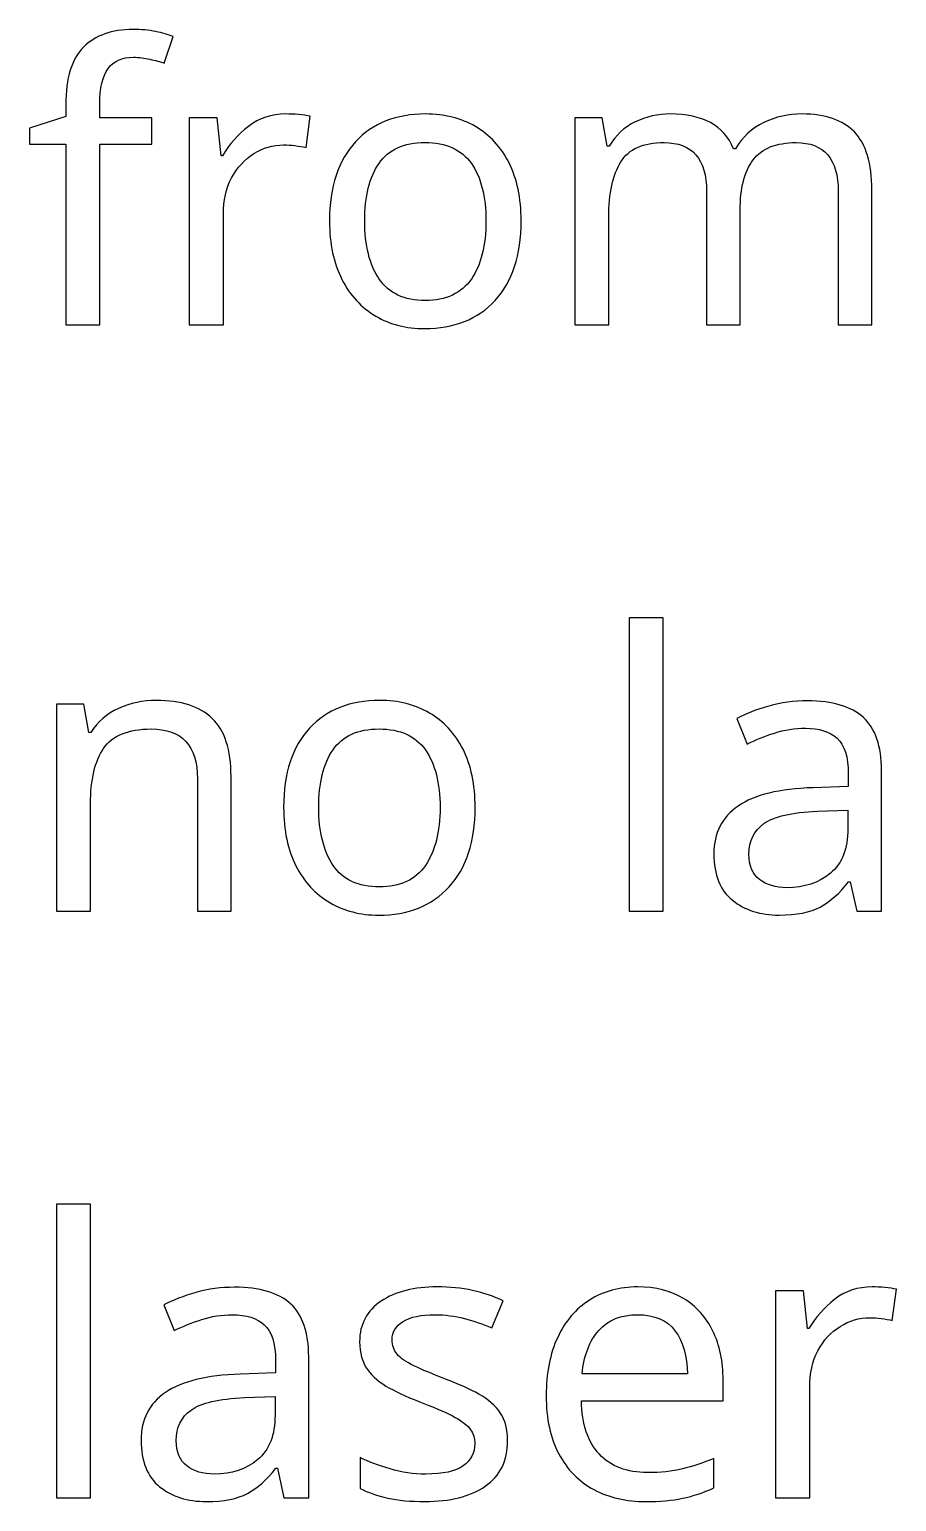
# Model space of a CAD drawing. Header units: inches. Extents: x -6.7 to 20.3, y -5.6 to 12.6.
# Drawn here: x 14.146 to 14.895, y -4.974 to -3.703 of the extents above; entities that cross this region are included whole.
import ezdxf

# ---------------------------------------------------------------- set-up
doc = ezdxf.new("R2010")
doc.units = ezdxf.units.IN
doc.header["$MEASUREMENT"] = 0
doc.layers.add('Layer 1', color=7, linetype='Continuous')

msp = doc.modelspace()

# ---------------------------------------------------------------- linework, layer by layer
at = {"layer": 'Layer 1', "color": 250}
for points, knots in [([(14.252, -3.8016), (14.252, -3.8016), (14.207, -3.8016), (14.207, -3.8016), (14.207, -3.8016), (14.207, -3.9576), (14.207, -3.9576), (14.207, -3.9576), (14.1777, -3.9576), (14.1777, -3.9576), (14.1777, -3.9576), (14.1777, -3.8016), (14.1777, -3.8016), (14.1777, -3.8016), (14.1463, -3.8016), (14.1463, -3.8016), (14.1463, -3.8016), (14.1463, -3.7879), (14.1463, -3.7879), (14.1463, -3.7879), (14.1777, -3.7779), (14.1777, -3.7779), (14.1777, -3.7779), (14.1777, -3.7676), (14.1777, -3.7676), (14.1777, -3.7445), (14.1828, -3.7279), (14.193, -3.7178), (14.2032, -3.7077), (14.2174, -3.7026), (14.2357, -3.7026), (14.2428, -3.7026), (14.2493, -3.7032), (14.2552, -3.7044), (14.2611, -3.7057), (14.2661, -3.7071), (14.2703, -3.7086), (14.2703, -3.7086), (14.2627, -3.7316), (14.2627, -3.7316), (14.2591, -3.7305), (14.255, -3.7294), (14.2503, -3.7283), (14.2457, -3.7272), (14.2409, -3.7266), (14.236, -3.7266), (14.2262, -3.7266), (14.2189, -3.7299), (14.2142, -3.7364), (14.2094, -3.743), (14.207, -3.7533), (14.207, -3.7673), (14.207, -3.7673), (14.207, -3.7789), (14.207, -3.7789), (14.207, -3.7789), (14.252, -3.7789), (14.252, -3.7789), (14.252, -3.7789), (14.252, -3.8016), (14.252, -3.8016)], [0, 0, 0, 0, 0.05, 0.05, 0.05, 0.1, 0.1, 0.1, 0.15, 0.15, 0.15, 0.2, 0.2, 0.2, 0.25, 0.25, 0.25, 0.3, 0.3, 0.3, 0.35, 0.35, 0.35, 0.4, 0.4, 0.4, 0.45, 0.45, 0.45, 0.5, 0.5, 0.5, 0.55, 0.55, 0.55, 0.6, 0.6, 0.6, 0.65, 0.65, 0.65, 0.7, 0.7, 0.7, 0.75, 0.75, 0.75, 0.8, 0.8, 0.8, 0.85, 0.85, 0.85, 0.9, 0.9, 0.9, 0.95, 0.95, 0.95, 1, 1, 1, 1]), ([(14.3677, -3.7756), (14.371, -3.7756), (14.3746, -3.7758), (14.3785, -3.7761), (14.3824, -3.7764), (14.3858, -3.7769), (14.3887, -3.7776), (14.3887, -3.7776), (14.385, -3.8046), (14.385, -3.8046), (14.3821, -3.8039), (14.3789, -3.8034), (14.3755, -3.8029), (14.372, -3.8025), (14.3688, -3.8023), (14.3657, -3.8023), (14.3565, -3.8023), (14.348, -3.8048), (14.34, -3.8098), (14.332, -3.8148), (14.3256, -3.8218), (14.3208, -3.8308), (14.316, -3.8398), (14.3137, -3.8503), (14.3137, -3.8623), (14.3137, -3.8623), (14.3137, -3.9576), (14.3137, -3.9576), (14.3137, -3.9576), (14.2843, -3.9576), (14.2843, -3.9576), (14.2843, -3.9576), (14.2843, -3.7789), (14.2843, -3.7789), (14.2843, -3.7789), (14.3083, -3.7789), (14.3083, -3.7789), (14.3083, -3.7789), (14.3117, -3.8116), (14.3117, -3.8116), (14.3117, -3.8116), (14.313, -3.8116), (14.313, -3.8116), (14.3188, -3.8018), (14.3262, -3.7934), (14.3353, -3.7863), (14.3444, -3.7792), (14.3552, -3.7756), (14.3677, -3.7756)], [0, 0, 0, 0, 0.0625, 0.0625, 0.0625, 0.125, 0.125, 0.125, 0.1875, 0.1875, 0.1875, 0.25, 0.25, 0.25, 0.3125, 0.3125, 0.3125, 0.375, 0.375, 0.375, 0.4375, 0.4375, 0.4375, 0.5, 0.5, 0.5, 0.5625, 0.5625, 0.5625, 0.625, 0.625, 0.625, 0.6875, 0.6875, 0.6875, 0.75, 0.75, 0.75, 0.8125, 0.8125, 0.8125, 0.875, 0.875, 0.875, 0.9375, 0.9375, 0.9375, 1, 1, 1, 1]), ([(14.5707, -3.8679), (14.5707, -3.8975), (14.5632, -3.9204), (14.5482, -3.9366), (14.5332, -3.9528), (14.5129, -3.9609), (14.4873, -3.9609), (14.4715, -3.9609), (14.4575, -3.9573), (14.4452, -3.9501), (14.4328, -3.9429), (14.4231, -3.9323), (14.416, -3.9184), (14.4089, -3.9046), (14.4053, -3.8877), (14.4053, -3.8679), (14.4053, -3.8384), (14.4128, -3.8156), (14.4277, -3.7996), (14.4425, -3.7836), (14.4628, -3.7756), (14.4883, -3.7756), (14.5045, -3.7756), (14.5188, -3.7792), (14.5312, -3.7864), (14.5435, -3.7937), (14.5532, -3.8041), (14.5602, -3.8178), (14.5672, -3.8314), (14.5707, -3.8482), (14.5707, -3.8679)], [0, 0, 0, 0, 0.1, 0.1, 0.1, 0.2, 0.2, 0.2, 0.3, 0.3, 0.3, 0.4, 0.4, 0.4, 0.5, 0.5, 0.5, 0.6, 0.6, 0.6, 0.7, 0.7, 0.7, 0.8, 0.8, 0.8, 0.9, 0.9, 0.9, 1, 1, 1, 1]), ([(14.813, -3.7756), (14.8332, -3.7756), (14.8483, -3.7808), (14.8583, -3.7911), (14.8683, -3.8014), (14.8733, -3.8182), (14.8733, -3.8413), (14.8733, -3.8413), (14.8733, -3.9576), (14.8733, -3.9576), (14.8733, -3.9576), (14.8443, -3.9576), (14.8443, -3.9576), (14.8443, -3.9576), (14.8443, -3.8426), (14.8443, -3.8426), (14.8443, -3.8144), (14.8322, -3.8003), (14.808, -3.8003), (14.7907, -3.8003), (14.7783, -3.8053), (14.7708, -3.8153), (14.7634, -3.8253), (14.7597, -3.8398), (14.7597, -3.8589), (14.7597, -3.8589), (14.7597, -3.9576), (14.7597, -3.9576), (14.7597, -3.9576), (14.7307, -3.9576), (14.7307, -3.9576), (14.7307, -3.9576), (14.7307, -3.8426), (14.7307, -3.8426), (14.7307, -3.8144), (14.7184, -3.8003), (14.694, -3.8003), (14.676, -3.8003), (14.6636, -3.8058), (14.6567, -3.8169), (14.6498, -3.8281), (14.6463, -3.8441), (14.6463, -3.8649), (14.6463, -3.8649), (14.6463, -3.9576), (14.6463, -3.9576), (14.6463, -3.9576), (14.617, -3.9576), (14.617, -3.9576), (14.617, -3.9576), (14.617, -3.7789), (14.617, -3.7789), (14.617, -3.7789), (14.6407, -3.7789), (14.6407, -3.7789), (14.6407, -3.7789), (14.645, -3.8033), (14.645, -3.8033), (14.645, -3.8033), (14.6467, -3.8033), (14.6467, -3.8033), (14.6522, -3.7939), (14.6597, -3.787), (14.6692, -3.7824), (14.6786, -3.7779), (14.6887, -3.7756), (14.6993, -3.7756), (14.7273, -3.7756), (14.7456, -3.7856), (14.754, -3.8056), (14.754, -3.8056), (14.7557, -3.8056), (14.7557, -3.8056), (14.7617, -3.7954), (14.7698, -3.7878), (14.7802, -3.7829), (14.7905, -3.7781), (14.8014, -3.7756), (14.813, -3.7756)], [0, 0, 0, 0, 0.038462, 0.038462, 0.038462, 0.076923, 0.076923, 0.076923, 0.115385, 0.115385, 0.115385, 0.153846, 0.153846, 0.153846, 0.192308, 0.192308, 0.192308, 0.230769, 0.230769, 0.230769, 0.269231, 0.269231, 0.269231, 0.307692, 0.307692, 0.307692, 0.346154, 0.346154, 0.346154, 0.384615, 0.384615, 0.384615, 0.423077, 0.423077, 0.423077, 0.461538, 0.461538, 0.461538, 0.5, 0.5, 0.5, 0.538462, 0.538462, 0.538462, 0.576923, 0.576923, 0.576923, 0.615385, 0.615385, 0.615385, 0.653846, 0.653846, 0.653846, 0.692308, 0.692308, 0.692308, 0.730769, 0.730769, 0.730769, 0.769231, 0.769231, 0.769231, 0.807692, 0.807692, 0.807692, 0.846154, 0.846154, 0.846154, 0.884615, 0.884615, 0.884615, 0.923077, 0.923077, 0.923077, 0.961538, 0.961538, 0.961538, 1, 1, 1, 1]), ([(14.4357, -3.8679), (14.4357, -3.8891), (14.4398, -3.9058), (14.4482, -3.9181), (14.4565, -3.9304), (14.4698, -3.9366), (14.488, -3.9366), (14.506, -3.9366), (14.5192, -3.9304), (14.5277, -3.9181), (14.5361, -3.9058), (14.5403, -3.8891), (14.5403, -3.8679), (14.5403, -3.8468), (14.5361, -3.8303), (14.5277, -3.8183), (14.5192, -3.8063), (14.5059, -3.8003), (14.4877, -3.8003), (14.4694, -3.8003), (14.4562, -3.8063), (14.448, -3.8183), (14.4398, -3.8303), (14.4357, -3.8468), (14.4357, -3.8679)], [0, 0, 0, 0, 0.125, 0.125, 0.125, 0.25, 0.25, 0.25, 0.375, 0.375, 0.375, 0.5, 0.5, 0.5, 0.625, 0.625, 0.625, 0.75, 0.75, 0.75, 0.875, 0.875, 0.875, 1, 1, 1, 1]), ([(14.6933, -4.4639), (14.6933, -4.4639), (14.664, -4.4639), (14.664, -4.4639), (14.664, -4.4639), (14.664, -4.2106), (14.664, -4.2106), (14.664, -4.2106), (14.6933, -4.2106), (14.6933, -4.2106), (14.6933, -4.2106), (14.6933, -4.4639), (14.6933, -4.4639)], [0, 0, 0, 0, 0.25, 0.25, 0.25, 0.5, 0.5, 0.5, 0.75, 0.75, 0.75, 1, 1, 1, 1]), ([(14.2557, -4.2819), (14.277, -4.2819), (14.2931, -4.2871), (14.304, -4.2974), (14.3149, -4.3078), (14.3203, -4.3245), (14.3203, -4.3476), (14.3203, -4.3476), (14.3203, -4.4639), (14.3203, -4.4639), (14.3203, -4.4639), (14.2913, -4.4639), (14.2913, -4.4639), (14.2913, -4.4639), (14.2913, -4.3496), (14.2913, -4.3496), (14.2913, -4.3209), (14.278, -4.3066), (14.2513, -4.3066), (14.2316, -4.3066), (14.2179, -4.3122), (14.2103, -4.3233), (14.2028, -4.3344), (14.199, -4.3504), (14.199, -4.3713), (14.199, -4.3713), (14.199, -4.4639), (14.199, -4.4639), (14.199, -4.4639), (14.1697, -4.4639), (14.1697, -4.4639), (14.1697, -4.4639), (14.1697, -4.2853), (14.1697, -4.2853), (14.1697, -4.2853), (14.1933, -4.2853), (14.1933, -4.2853), (14.1933, -4.2853), (14.1977, -4.3096), (14.1977, -4.3096), (14.1977, -4.3096), (14.1993, -4.3096), (14.1993, -4.3096), (14.2051, -4.3003), (14.2131, -4.2933), (14.2233, -4.2888), (14.2336, -4.2842), (14.2443, -4.2819), (14.2557, -4.2819)], [0, 0, 0, 0, 0.0625, 0.0625, 0.0625, 0.125, 0.125, 0.125, 0.1875, 0.1875, 0.1875, 0.25, 0.25, 0.25, 0.3125, 0.3125, 0.3125, 0.375, 0.375, 0.375, 0.4375, 0.4375, 0.4375, 0.5, 0.5, 0.5, 0.5625, 0.5625, 0.5625, 0.625, 0.625, 0.625, 0.6875, 0.6875, 0.6875, 0.75, 0.75, 0.75, 0.8125, 0.8125, 0.8125, 0.875, 0.875, 0.875, 0.9375, 0.9375, 0.9375, 1, 1, 1, 1]), ([(14.531, -4.3743), (14.531, -4.4038), (14.5235, -4.4267), (14.5085, -4.4429), (14.4935, -4.4592), (14.4732, -4.4673), (14.4477, -4.4673), (14.4319, -4.4673), (14.4178, -4.4637), (14.4055, -4.4564), (14.3932, -4.4492), (14.3834, -4.4387), (14.3763, -4.4248), (14.3692, -4.4109), (14.3657, -4.3941), (14.3657, -4.3743), (14.3657, -4.3447), (14.3731, -4.3219), (14.388, -4.3059), (14.4029, -4.2899), (14.4231, -4.2819), (14.4487, -4.2819), (14.4649, -4.2819), (14.4792, -4.2856), (14.4915, -4.2928), (14.5038, -4.3), (14.5135, -4.3104), (14.5205, -4.3241), (14.5275, -4.3378), (14.531, -4.3545), (14.531, -4.3743)], [0, 0, 0, 0, 0.1, 0.1, 0.1, 0.2, 0.2, 0.2, 0.3, 0.3, 0.3, 0.4, 0.4, 0.4, 0.5, 0.5, 0.5, 0.6, 0.6, 0.6, 0.7, 0.7, 0.7, 0.8, 0.8, 0.8, 0.9, 0.9, 0.9, 1, 1, 1, 1]), ([(14.8177, -4.2823), (14.8394, -4.2823), (14.8556, -4.2871), (14.866, -4.2966), (14.8764, -4.3062), (14.8817, -4.3214), (14.8817, -4.3423), (14.8817, -4.3423), (14.8817, -4.4639), (14.8817, -4.4639), (14.8817, -4.4639), (14.8603, -4.4639), (14.8603, -4.4639), (14.8603, -4.4639), (14.8547, -4.4386), (14.8547, -4.4386), (14.8547, -4.4386), (14.8533, -4.4386), (14.8533, -4.4386), (14.8456, -4.4484), (14.8374, -4.4556), (14.8288, -4.4603), (14.8203, -4.4649), (14.8084, -4.4673), (14.7933, -4.4673), (14.7771, -4.4673), (14.7637, -4.463), (14.753, -4.4544), (14.7423, -4.4459), (14.737, -4.4325), (14.737, -4.4143), (14.737, -4.3965), (14.744, -4.3828), (14.758, -4.3731), (14.772, -4.3634), (14.7936, -4.3582), (14.8227, -4.3573), (14.8227, -4.3573), (14.853, -4.3563), (14.853, -4.3563), (14.853, -4.3563), (14.853, -4.3456), (14.853, -4.3456), (14.853, -4.3307), (14.8498, -4.3204), (14.8433, -4.3146), (14.8369, -4.3088), (14.8278, -4.3059), (14.816, -4.3059), (14.8067, -4.3059), (14.7978, -4.3073), (14.7893, -4.3101), (14.7809, -4.3129), (14.773, -4.3161), (14.7657, -4.3196), (14.7657, -4.3196), (14.7567, -4.2976), (14.7567, -4.2976), (14.7644, -4.2934), (14.7737, -4.2898), (14.7843, -4.2868), (14.795, -4.2838), (14.8061, -4.2823), (14.8177, -4.2823)], [0, 0, 0, 0, 0.047619, 0.047619, 0.047619, 0.095238, 0.095238, 0.095238, 0.142857, 0.142857, 0.142857, 0.190476, 0.190476, 0.190476, 0.238095, 0.238095, 0.238095, 0.285714, 0.285714, 0.285714, 0.333333, 0.333333, 0.333333, 0.380952, 0.380952, 0.380952, 0.428571, 0.428571, 0.428571, 0.47619, 0.47619, 0.47619, 0.52381, 0.52381, 0.52381, 0.571429, 0.571429, 0.571429, 0.619048, 0.619048, 0.619048, 0.666667, 0.666667, 0.666667, 0.714286, 0.714286, 0.714286, 0.761905, 0.761905, 0.761905, 0.809524, 0.809524, 0.809524, 0.857143, 0.857143, 0.857143, 0.904762, 0.904762, 0.904762, 0.952381, 0.952381, 0.952381, 1, 1, 1, 1]), ([(14.396, -4.3743), (14.396, -4.3954), (14.4002, -4.4121), (14.4085, -4.4244), (14.4168, -4.4368), (14.4301, -4.4429), (14.4483, -4.4429), (14.4663, -4.4429), (14.4796, -4.4368), (14.488, -4.4244), (14.4964, -4.4121), (14.5007, -4.3954), (14.5007, -4.3743), (14.5007, -4.3532), (14.4964, -4.3366), (14.488, -4.3246), (14.4796, -4.3126), (14.4662, -4.3066), (14.448, -4.3066), (14.4298, -4.3066), (14.4166, -4.3126), (14.4083, -4.3246), (14.4001, -4.3366), (14.396, -4.3532), (14.396, -4.3743)], [0, 0, 0, 0, 0.125, 0.125, 0.125, 0.25, 0.25, 0.25, 0.375, 0.375, 0.375, 0.5, 0.5, 0.5, 0.625, 0.625, 0.625, 0.75, 0.75, 0.75, 0.875, 0.875, 0.875, 1, 1, 1, 1]), ([(14.8263, -4.3776), (14.8041, -4.3785), (14.7887, -4.3821), (14.7802, -4.3883), (14.7716, -4.3945), (14.7673, -4.4033), (14.7673, -4.4146), (14.7673, -4.4246), (14.7704, -4.4319), (14.7765, -4.4366), (14.7826, -4.4413), (14.7904, -4.4436), (14.8, -4.4436), (14.8151, -4.4436), (14.8277, -4.4394), (14.8377, -4.4311), (14.8477, -4.4228), (14.8527, -4.4099), (14.8527, -4.3926), (14.8527, -4.3926), (14.8527, -4.3766), (14.8527, -4.3766), (14.8527, -4.3766), (14.8263, -4.3776), (14.8263, -4.3776)], [0, 0, 0, 0, 0.125, 0.125, 0.125, 0.25, 0.25, 0.25, 0.375, 0.375, 0.375, 0.5, 0.5, 0.5, 0.625, 0.625, 0.625, 0.75, 0.75, 0.75, 0.875, 0.875, 0.875, 1, 1, 1, 1]), ([(14.199, -4.9703), (14.199, -4.9703), (14.1697, -4.9703), (14.1697, -4.9703), (14.1697, -4.9703), (14.1697, -4.7169), (14.1697, -4.7169), (14.1697, -4.7169), (14.199, -4.7169), (14.199, -4.7169), (14.199, -4.7169), (14.199, -4.9703), (14.199, -4.9703)], [0, 0, 0, 0, 0.25, 0.25, 0.25, 0.5, 0.5, 0.5, 0.75, 0.75, 0.75, 1, 1, 1, 1]), ([(14.3233, -4.7886), (14.3451, -4.7886), (14.3612, -4.7934), (14.3717, -4.8029), (14.3821, -4.8125), (14.3873, -4.8277), (14.3873, -4.8486), (14.3873, -4.8486), (14.3873, -4.9703), (14.3873, -4.9703), (14.3873, -4.9703), (14.366, -4.9703), (14.366, -4.9703), (14.366, -4.9703), (14.3603, -4.9449), (14.3603, -4.9449), (14.3603, -4.9449), (14.359, -4.9449), (14.359, -4.9449), (14.3512, -4.9547), (14.3431, -4.9619), (14.3345, -4.9666), (14.3259, -4.9713), (14.3141, -4.9736), (14.299, -4.9736), (14.2828, -4.9736), (14.2693, -4.9693), (14.2587, -4.9608), (14.248, -4.9522), (14.2427, -4.9388), (14.2427, -4.9206), (14.2427, -4.9028), (14.2497, -4.8891), (14.2637, -4.8794), (14.2777, -4.8698), (14.2992, -4.8645), (14.3283, -4.8636), (14.3283, -4.8636), (14.3587, -4.8626), (14.3587, -4.8626), (14.3587, -4.8626), (14.3587, -4.8519), (14.3587, -4.8519), (14.3587, -4.8371), (14.3554, -4.8267), (14.349, -4.8209), (14.3426, -4.8152), (14.3334, -4.8123), (14.3217, -4.8123), (14.3123, -4.8123), (14.3034, -4.8137), (14.295, -4.8164), (14.2866, -4.8192), (14.2787, -4.8224), (14.2713, -4.8259), (14.2713, -4.8259), (14.2623, -4.8039), (14.2623, -4.8039), (14.2701, -4.7997), (14.2793, -4.7961), (14.29, -4.7931), (14.3007, -4.7901), (14.3118, -4.7886), (14.3233, -4.7886)], [0, 0, 0, 0, 0.047619, 0.047619, 0.047619, 0.095238, 0.095238, 0.095238, 0.142857, 0.142857, 0.142857, 0.190476, 0.190476, 0.190476, 0.238095, 0.238095, 0.238095, 0.285714, 0.285714, 0.285714, 0.333333, 0.333333, 0.333333, 0.380952, 0.380952, 0.380952, 0.428571, 0.428571, 0.428571, 0.47619, 0.47619, 0.47619, 0.52381, 0.52381, 0.52381, 0.571429, 0.571429, 0.571429, 0.619048, 0.619048, 0.619048, 0.666667, 0.666667, 0.666667, 0.714286, 0.714286, 0.714286, 0.761905, 0.761905, 0.761905, 0.809524, 0.809524, 0.809524, 0.857143, 0.857143, 0.857143, 0.904762, 0.904762, 0.904762, 0.952381, 0.952381, 0.952381, 1, 1, 1, 1]), ([(14.559, -4.9209), (14.559, -4.9383), (14.5526, -4.9514), (14.5397, -4.9603), (14.5268, -4.9692), (14.5094, -4.9736), (14.4877, -4.9736), (14.4752, -4.9736), (14.4645, -4.9726), (14.4555, -4.9706), (14.4465, -4.9686), (14.4385, -4.9658), (14.4317, -4.9623), (14.4317, -4.9623), (14.4317, -4.9356), (14.4317, -4.9356), (14.4388, -4.9392), (14.4474, -4.9424), (14.4575, -4.9454), (14.4676, -4.9484), (14.4779, -4.9499), (14.4883, -4.9499), (14.5032, -4.9499), (14.514, -4.9476), (14.5207, -4.9428), (14.5273, -4.938), (14.5307, -4.9316), (14.5307, -4.9236), (14.5307, -4.9192), (14.5294, -4.9152), (14.527, -4.9116), (14.5246, -4.9081), (14.5202, -4.9045), (14.5138, -4.9009), (14.5075, -4.8974), (14.4984, -4.8934), (14.4867, -4.8889), (14.4751, -4.8845), (14.4652, -4.8801), (14.457, -4.8756), (14.4488, -4.8712), (14.4424, -4.8658), (14.438, -4.8596), (14.4335, -4.8534), (14.4313, -4.8454), (14.4313, -4.8356), (14.4313, -4.8205), (14.4375, -4.8088), (14.4498, -4.8006), (14.4622, -4.7924), (14.4783, -4.7883), (14.4983, -4.7883), (14.5092, -4.7883), (14.5194, -4.7893), (14.5288, -4.7914), (14.5383, -4.7936), (14.5471, -4.7965), (14.5553, -4.8003), (14.5553, -4.8003), (14.5453, -4.8236), (14.5453, -4.8236), (14.5378, -4.8205), (14.5299, -4.8178), (14.5217, -4.8156), (14.5134, -4.8134), (14.505, -4.8123), (14.4963, -4.8123), (14.4843, -4.8123), (14.4752, -4.8142), (14.4688, -4.8181), (14.4625, -4.822), (14.4593, -4.8273), (14.4593, -4.8339), (14.4593, -4.8388), (14.4608, -4.843), (14.4637, -4.8464), (14.4665, -4.8499), (14.4714, -4.8532), (14.4782, -4.8564), (14.4849, -4.8597), (14.494, -4.8635), (14.5053, -4.8679), (14.5167, -4.8722), (14.5263, -4.8765), (14.5343, -4.8809), (14.5423, -4.8854), (14.5484, -4.8908), (14.5527, -4.8971), (14.5569, -4.9034), (14.559, -4.9114), (14.559, -4.9209)], [0, 0, 0, 0, 0.033333, 0.033333, 0.033333, 0.066667, 0.066667, 0.066667, 0.1, 0.1, 0.1, 0.133333, 0.133333, 0.133333, 0.166667, 0.166667, 0.166667, 0.2, 0.2, 0.2, 0.233333, 0.233333, 0.233333, 0.266667, 0.266667, 0.266667, 0.3, 0.3, 0.3, 0.333333, 0.333333, 0.333333, 0.366667, 0.366667, 0.366667, 0.4, 0.4, 0.4, 0.433333, 0.433333, 0.433333, 0.466667, 0.466667, 0.466667, 0.5, 0.5, 0.5, 0.533333, 0.533333, 0.533333, 0.566667, 0.566667, 0.566667, 0.6, 0.6, 0.6, 0.633333, 0.633333, 0.633333, 0.666667, 0.666667, 0.666667, 0.7, 0.7, 0.7, 0.733333, 0.733333, 0.733333, 0.766667, 0.766667, 0.766667, 0.8, 0.8, 0.8, 0.833333, 0.833333, 0.833333, 0.866667, 0.866667, 0.866667, 0.9, 0.9, 0.9, 0.933333, 0.933333, 0.933333, 0.966667, 0.966667, 0.966667, 1, 1, 1, 1]), ([(14.6713, -4.7883), (14.6867, -4.7883), (14.6998, -4.7916), (14.7108, -4.7983), (14.7218, -4.8049), (14.7303, -4.8143), (14.7362, -4.8264), (14.742, -4.8386), (14.745, -4.8527), (14.745, -4.8689), (14.745, -4.8689), (14.745, -4.8866), (14.745, -4.8866), (14.745, -4.8866), (14.6227, -4.8866), (14.6227, -4.8866), (14.6231, -4.9068), (14.6283, -4.9222), (14.6382, -4.9328), (14.648, -4.9433), (14.6619, -4.9486), (14.6797, -4.9486), (14.691, -4.9486), (14.701, -4.9476), (14.7098, -4.9454), (14.7186, -4.9433), (14.7277, -4.9403), (14.737, -4.9363), (14.737, -4.9363), (14.737, -4.9619), (14.737, -4.9619), (14.7279, -4.9659), (14.7189, -4.9689), (14.71, -4.9708), (14.7011, -4.9727), (14.6905, -4.9736), (14.6783, -4.9736), (14.6614, -4.9736), (14.6465, -4.9702), (14.6335, -4.9633), (14.6205, -4.9564), (14.6104, -4.9461), (14.6032, -4.9324), (14.5959, -4.9188), (14.5923, -4.9021), (14.5923, -4.8823), (14.5923, -4.8627), (14.5956, -4.8459), (14.6022, -4.8319), (14.6087, -4.8179), (14.6179, -4.8072), (14.6298, -4.7996), (14.6417, -4.7921), (14.6555, -4.7883), (14.6713, -4.7883)], [0, 0, 0, 0, 0.055556, 0.055556, 0.055556, 0.111111, 0.111111, 0.111111, 0.166667, 0.166667, 0.166667, 0.222222, 0.222222, 0.222222, 0.277778, 0.277778, 0.277778, 0.333333, 0.333333, 0.333333, 0.388889, 0.388889, 0.388889, 0.444444, 0.444444, 0.444444, 0.5, 0.5, 0.5, 0.555556, 0.555556, 0.555556, 0.611111, 0.611111, 0.611111, 0.666667, 0.666667, 0.666667, 0.722222, 0.722222, 0.722222, 0.777778, 0.777778, 0.777778, 0.833333, 0.833333, 0.833333, 0.888889, 0.888889, 0.888889, 0.944444, 0.944444, 0.944444, 1, 1, 1, 1]), ([(14.8737, -4.7883), (14.877, -4.7883), (14.8806, -4.7884), (14.8845, -4.7888), (14.8884, -4.7891), (14.8918, -4.7896), (14.8947, -4.7903), (14.8947, -4.7903), (14.891, -4.8173), (14.891, -4.8173), (14.8881, -4.8166), (14.8849, -4.8161), (14.8815, -4.8156), (14.878, -4.8152), (14.8748, -4.8149), (14.8717, -4.8149), (14.8625, -4.8149), (14.854, -4.8174), (14.846, -4.8224), (14.838, -4.8274), (14.8316, -4.8344), (14.8268, -4.8434), (14.822, -4.8524), (14.8197, -4.8629), (14.8197, -4.8749), (14.8197, -4.8749), (14.8197, -4.9703), (14.8197, -4.9703), (14.8197, -4.9703), (14.7903, -4.9703), (14.7903, -4.9703), (14.7903, -4.9703), (14.7903, -4.7916), (14.7903, -4.7916), (14.7903, -4.7916), (14.8143, -4.7916), (14.8143, -4.7916), (14.8143, -4.7916), (14.8177, -4.8243), (14.8177, -4.8243), (14.8177, -4.8243), (14.819, -4.8243), (14.819, -4.8243), (14.8248, -4.8145), (14.8322, -4.8061), (14.8413, -4.7989), (14.8504, -4.7918), (14.8612, -4.7883), (14.8737, -4.7883)], [0, 0, 0, 0, 0.0625, 0.0625, 0.0625, 0.125, 0.125, 0.125, 0.1875, 0.1875, 0.1875, 0.25, 0.25, 0.25, 0.3125, 0.3125, 0.3125, 0.375, 0.375, 0.375, 0.4375, 0.4375, 0.4375, 0.5, 0.5, 0.5, 0.5625, 0.5625, 0.5625, 0.625, 0.625, 0.625, 0.6875, 0.6875, 0.6875, 0.75, 0.75, 0.75, 0.8125, 0.8125, 0.8125, 0.875, 0.875, 0.875, 0.9375, 0.9375, 0.9375, 1, 1, 1, 1]), ([(14.671, -4.8123), (14.657, -4.8123), (14.6459, -4.8168), (14.6378, -4.8258), (14.6297, -4.8348), (14.6249, -4.8473), (14.6233, -4.8633), (14.6233, -4.8633), (14.7143, -4.8633), (14.7143, -4.8633), (14.7141, -4.8482), (14.7105, -4.8359), (14.7037, -4.8264), (14.6968, -4.817), (14.6859, -4.8123), (14.671, -4.8123)], [0, 0, 0, 0, 0.2, 0.2, 0.2, 0.4, 0.4, 0.4, 0.6, 0.6, 0.6, 0.8, 0.8, 0.8, 1, 1, 1, 1]), ([(14.332, -4.8839), (14.3098, -4.8848), (14.2944, -4.8884), (14.2858, -4.8946), (14.2773, -4.9008), (14.273, -4.9096), (14.273, -4.9209), (14.273, -4.9309), (14.276, -4.9383), (14.2822, -4.9429), (14.2883, -4.9476), (14.2961, -4.9499), (14.3057, -4.9499), (14.3208, -4.9499), (14.3333, -4.9458), (14.3433, -4.9374), (14.3533, -4.9291), (14.3583, -4.9163), (14.3583, -4.8989), (14.3583, -4.8989), (14.3583, -4.8829), (14.3583, -4.8829), (14.3583, -4.8829), (14.332, -4.8839), (14.332, -4.8839)], [0, 0, 0, 0, 0.125, 0.125, 0.125, 0.25, 0.25, 0.25, 0.375, 0.375, 0.375, 0.5, 0.5, 0.5, 0.625, 0.625, 0.625, 0.75, 0.75, 0.75, 0.875, 0.875, 0.875, 1, 1, 1, 1])]:
    msp.add_open_spline(points, degree=3, knots=knots, dxfattribs=at)

doc.saveas('drawing.dxf')
